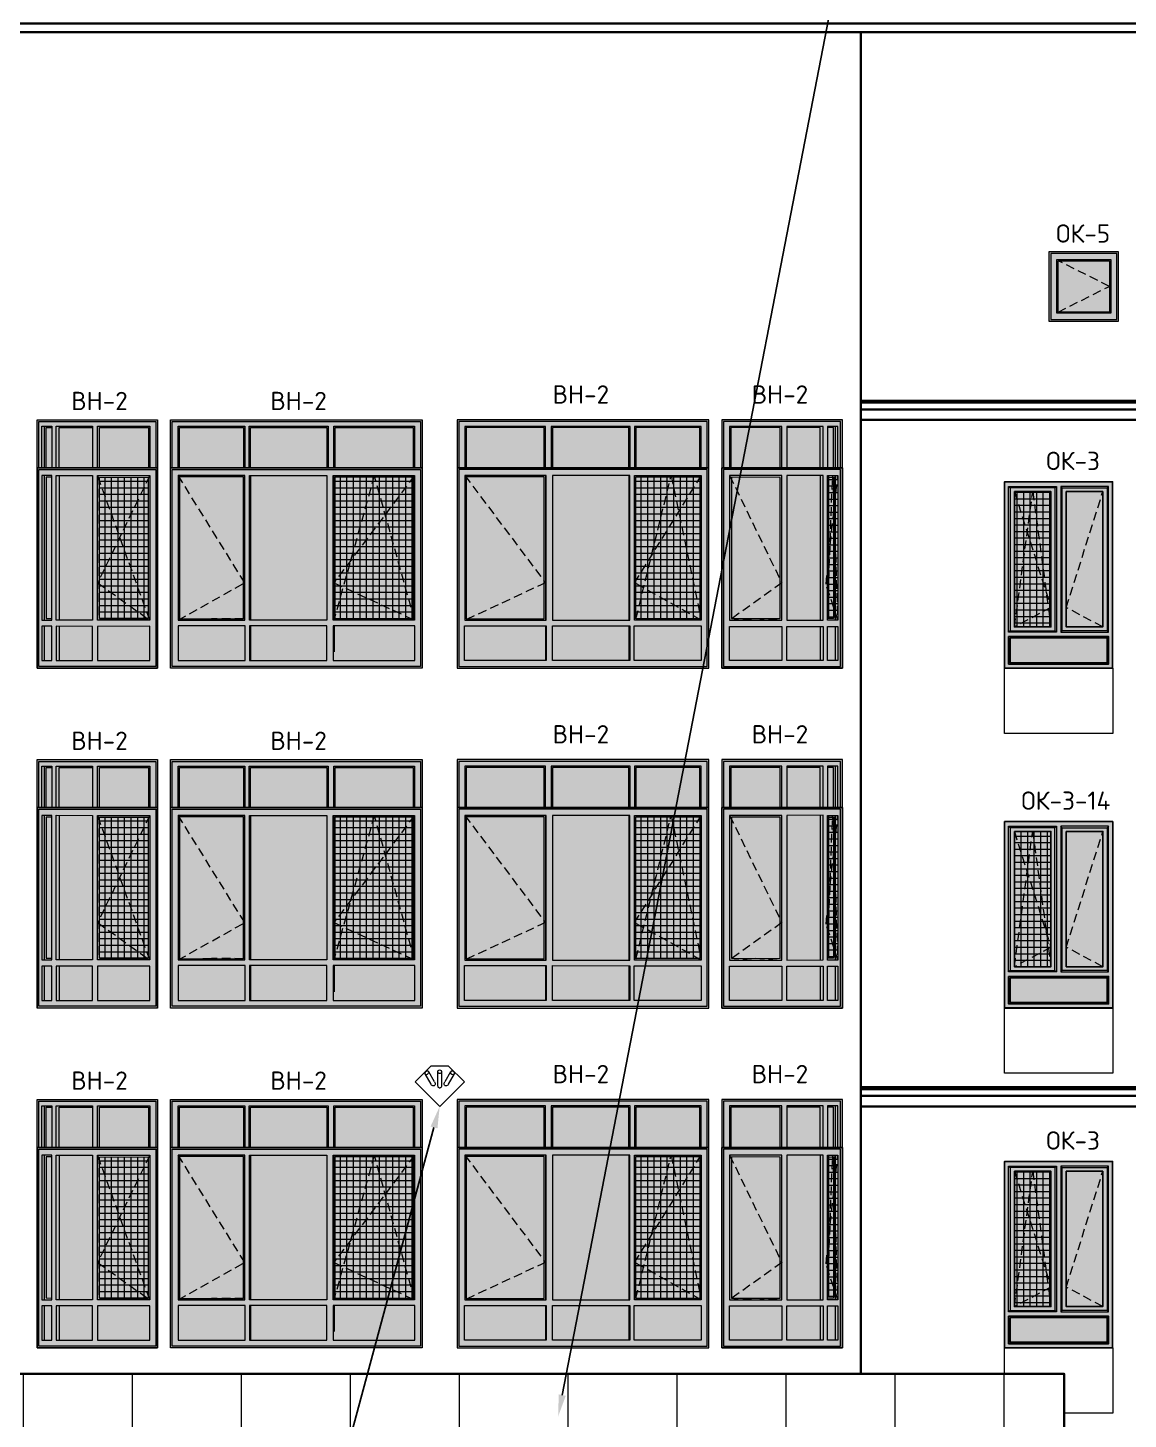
# Model space of a CAD drawing. Header units: millimetres. Extents: x -136099598 to 9192475, y 0 to 555997.
# Drawn here: x -320310 to -307688, y 292534 to 308503 of the extents above; entities that cross this region are included whole.
import ezdxf
from ezdxf import colors
from ezdxf.entities.mleader import LeaderData, LeaderLine
from ezdxf.math import Vec2, Vec3

# ---------------------------------------------------------------- set-up
doc = ezdxf.new("R2010")
doc.units = ezdxf.units.MM
doc.header["$MEASUREMENT"] = 0
doc.linetypes.add('ADSK_Штриховая_ш2 п1', pattern=[3, 2, -1])
doc.layers.get('0').update_dxf_attribs({"color": 250, "lineweight": 9})
for name, color, linetype, lineweight, true_color in [('!_Окно_00_Штрих_Стекло', 7, 'Continuous', 0, 0x737373), ('RAL 7016', 7, 'Continuous', 0, 0x383e42), ('Конструктив - Стены Несущие_Ном._пера__87', 7, 'Continuous', 20, 0x6a6a6a)]:
    doc.layers.add(name, color=color, linetype=linetype, lineweight=lineweight, true_color=true_color)
for name, color, linetype in [('PDF _0', 7, 'Continuous'), ('PDF _PDF _0', 7, 'Continuous'), ('PDF _Текст', 7, 'Continuous')]:
    doc.layers.add(name, color=color, linetype=linetype)
for name, color, linetype, lineweight in [('АР-Выноски', 5, 'Continuous', 5), ('АР_Карниз основная часть 4 этажа', 103, 'Continuous', 30), ('АР_колонны металлические', 251, 'Continuous', 30), ('АР_Отметки', 250, 'Continuous', 15), ('ОБОРУДОВАНИЕ', 253, 'Continuous', 5), ('Подвал', 250, 'ADSK_Штриховая_ш2 п1', 30), ('РАЗМЕРЫ ВНУТРЕННИЕ', 137, 'Continuous', 5), ('СТЕНЫ кирпич ЛИДЕР', 250, 'Continuous', 15), ('Фасад_тонкие', 7, 'Continuous', 5)]:
    doc.layers.add(name, color=color, linetype=linetype, lineweight=lineweight)
doc.styles.add('ICOCPEUR', font='isocpeur.ttf')
doc.styles.add('ISOCPEUR', font='isocpeur.ttf', dxfattribs={"width": 0.7})
doc.styles.add('PDF ISOCPEUR', font='isocpeur.ttf')

# ---------------------------------------------------------------- blocks, each defined once
blk = doc.blocks.new('A$Cb9b29b39')
at = {"layer": '!_Окно_00_Штрих_Стекло'}
h = blk.add_hatch(color=256, dxfattribs=at)
h.dxf.hatch_style = 1
h.set_gradient(color1=(70, 92, 124), color2=(219, 225, 235), name='CURVED')
h.paths.add_polyline_path([(113, 2027), (532, 2027), (532, 473), (113, 473)])
h.paths.add_polyline_path([(1127, 2027), (708, 2027), (708, 473), (1127, 473)])
h.paths.add_polyline_path([(63, 347), (1177, 347), (1177, 63), (63, 63)])
at = {"layer": 'PDF _PDF _0', "lineweight": 0, "true_color": 0x636466}
h = blk.add_hatch(dxfattribs=at)
h.set_pattern_fill('ANSI37', color=251, scale=600, angle=135)
h.set_pattern_definition([(180, (113, 473.496), (-7e-15, -75), []), (270, (113, 473.496), (75, -1e-14), [])])
h.paths.add_polyline_path([(532, 473), (532, 2027), (113, 2026), (113, 473)])
at = {"layer": 'RAL 7016'}
h = blk.add_hatch(color=256, dxfattribs=at)
h.dxf.hatch_style = 1
h.paths.add_polyline_path([(0, 0), (1240, 0), (1240, 2140), (0, 2140)])
h.paths.add_polyline_path([(63, 347), (1177, 347), (1177, 63), (63, 63)], flags=16)
h.paths.add_polyline_path([(708, 2027), (1127, 2027), (1127, 473), (708, 473)], flags=16)
h.paths.add_polyline_path([(113, 2027), (532, 2027), (532, 473), (113, 473)], flags=16)
at = {"layer": 'PDF _0', "linetype": 'ADSK_Штриховая_ш2 п1', "lineweight": 0, "ltscale": 50}
for p, q in [((113, 473), (323, 2027)), ((113, 2027), (532, 697)), ((323, 2027), (532, 473)), ((708, 697), (1127, 2027)), ((532, 697), (113, 473)), ((1127, 473), (708, 697))]:
    blk.add_line(p, q, dxfattribs=at)
at = {"layer": 'PDF _Текст'}
for points in [[(0, 0), (1240, 0), (1240, 2140), (0, 2140)], [(113, 2027), (532, 2027), (532, 473), (113, 473)], [(708, 2027), (1127, 2027), (1127, 473), (708, 473)], [(47, 363), (1193, 363), (1193, 47), (47, 47)], [(63, 347), (1177, 347), (1177, 63), (63, 63)]]:
    blk.add_lwpolyline(points, close=True, dxfattribs=at)
at = {"layer": 'РАЗМЕРЫ ВНУТРЕННИЕ'}
for p, q in [((47, 2086), (63, 2070)), ((579, 2070), (595, 2086)), ((662, 2070), (646, 2086)), ((1193, 2086), (1177, 2070)), ((63, 430), (47, 414)), ((579, 430), (595, 414)), ((662, 430), (646, 414)), ((1177, 430), (1193, 414))]:
    blk.add_line(p, q, dxfattribs=at)
at = {"layer": 'РАЗМЕРЫ ВНУТРЕННИЕ', "color": 7}
for points in [[(595, 414), (47, 414), (47, 2086), (595, 2086)], [(646, 414), (1193, 414), (1193, 2086), (646, 2086)]]:
    blk.add_lwpolyline(points, close=True, dxfattribs=at)
at = {"layer": 'РАЗМЕРЫ ВНУТРЕННИЕ'}
for points in [[(63, 430), (579, 430), (579, 2070), (63, 2070)], [(1177, 430), (662, 430), (662, 2070), (1177, 2070)]]:
    blk.add_lwpolyline(points, close=True, dxfattribs=at)
at = {"layer": 'PDF _Текст', "lineweight": 0, "insert": (478, 2274), "char_height": 210, "attachment_point": 7, "style": 'PDF ISOCPEUR'}
blk.add_mtext('ОК-3', dxfattribs=at)
blk = doc.blocks.new('A$C6c77a45f')
at = {"layer": '!_Окно_00_Штрих_Стекло'}
h = blk.add_hatch(color=256, dxfattribs=at)
h.dxf.hatch_style = 1
h.set_gradient(color1=(70, 92, 124), color2=(219, 225, 235), name='CURVED')
h.paths.add_polyline_path([(474, 63), (1689, 63), (1689, 2186), (479, 2185)])
h = blk.add_hatch(color=256, dxfattribs=at)
h.dxf.hatch_style = 1
h.set_gradient(color1=(70, 92, 124), color2=(219, 225, 235), name='CURVED')
h.paths.add_polyline_path([(2015, 63), (4726, 64), (4726, 2186), (2015, 2186)])
at = {"layer": 'PDF _PDF _0', "lineweight": 0, "true_color": 0x636466}
h = blk.add_hatch(dxfattribs=at)
h.set_pattern_fill('ANSI37', color=251, scale=600, angle=135)
h.paths.add_polyline_path([(1669, 546), (1669, 2166), (1111, 2165), (1111, 546)])
h = blk.add_hatch(dxfattribs=at)
h.set_pattern_fill('ANSI37', color=251, scale=600, angle=135)
h.paths.add_polyline_path([(4711, 526), (4711, 2170), (3809, 2170), (3817, 526)])
at = {"layer": 'RAL 7016'}
h = blk.add_hatch(color=256, dxfattribs=at)
h.dxf.hatch_style = 1
h.paths.add_polyline_path([(396, 2826), (396, 2276), (416, 2276), (416, 2806), (1758, 2806), (1758, 2276), (1778, 2276), (1778, 2826)])
h = blk.add_hatch(color=256, dxfattribs=at)
h.dxf.hatch_style = 1
h.paths.add_polyline_path([(416, 2806), (416, 2276), (499, 2276), (499, 2736), (567, 2736), (567, 2276), (649, 2276), (649, 2736), (1032, 2736), (1032, 2276), (1111, 2276), (1111, 2736), (1674, 2736), (1674, 2276), (1758, 2276), (1758, 2806)])
h = blk.add_hatch(color=256, dxfattribs=at)
h.dxf.hatch_style = 1
h.paths.add_polyline_path([(567, 2736), (499, 2736), (499, 2276), (567, 2276)])
h.paths.add_polyline_path([(1032, 2736), (649, 2736), (649, 2276), (1032, 2276)])
h.paths.add_polyline_path([(1674, 2736), (1111, 2736), (1111, 2276), (1674, 2276)])
h = blk.add_hatch(color=256, dxfattribs=at)
h.dxf.hatch_style = 1
h.paths.add_polyline_path([(4815, 2826), (1927, 2826), (1927, 2276), (1947, 2276), (1947, 2806), (4795, 2806), (4795, 2276), (4815, 2276)])
h = blk.add_hatch(color=256, dxfattribs=at)
h.dxf.hatch_style = 1
h.paths.add_polyline_path([(1947, 2276), (2030, 2276), (2030, 2736), (2764, 2736), (2764, 2276), (2846, 2276), (2846, 2736), (3722, 2736), (3722, 2276), (3817, 2276), (3817, 2736), (4711, 2736), (4711, 2276), (4795, 2276), (4795, 2806), (1947, 2806)])
h = blk.add_hatch(color=256, dxfattribs=at)
h.dxf.hatch_style = 1
h.paths.add_polyline_path([(2764, 2736), (2030, 2736), (2030, 2276), (2764, 2276)])
h.paths.add_polyline_path([(3722, 2736), (2846, 2736), (2846, 2276), (3722, 2276)])
h.paths.add_polyline_path([(4711, 2736), (3817, 2736), (3817, 2276), (4711, 2276)])
h = blk.add_hatch(color=256, dxfattribs=at)
h.dxf.hatch_style = 1
h.paths.add_polyline_path([(1778, 2276), (396, 2276), (396, -25), (1778, -25)])
h.paths.add_polyline_path([(567, 2166), (567, 546), (499, 547), (499, 2166)], flags=16)
h.paths.add_polyline_path([(649, 2186), (1032, 2183), (1032, 526), (649, 527)], flags=16)
h.paths.add_polyline_path([(1111, 2165), (1669, 2166), (1669, 547), (1111, 545)], flags=16)
h.paths.add_polyline_path([(1032, 455), (1032, 63), (479, 63), (479, 456)], flags=16)
h.paths.add_polyline_path([(1091, 455), (1689, 456), (1689, 63), (1091, 63)], flags=16)
h = blk.add_hatch(color=256, dxfattribs=at)
h.dxf.hatch_style = 1
h.paths.add_polyline_path([(4815, 2276), (1927, 2276), (1927, -25), (4815, -25)])
h.paths.add_polyline_path([(2764, 2171), (2764, 541), (2030, 542), (2030, 2172)], flags=16)
h.paths.add_polyline_path([(2846, 2186), (3722, 2186), (3722, 526), (2846, 526)], flags=16)
h.paths.add_polyline_path([(3817, 2171), (4711, 2171), (4711, 526), (3817, 526)], flags=16)
h.paths.add_polyline_path([(2784, 411), (2784, 63), (2015, 63), (2015, 411)], flags=16)
h.paths.add_polyline_path([(2846, 458), (4731, 463), (4731, 63), (2846, 63)], flags=16)
h = blk.add_hatch(color=256, dxfattribs=at)
h.dxf.hatch_style = 1
h.paths.add_polyline_path([(567, 63), (649, 63), (652, 455), (567, 455)])
h = blk.add_hatch(color=256, dxfattribs=at)
h.dxf.hatch_style = 1
h.paths.add_polyline_path([(3722, 63), (3801, 63), (3801, 461), (3722, 461)])
at = {"ltscale": 150}
blk.add_line((3801, 461), (3801, 63), dxfattribs=at)
at = {"layer": 'PDF _0', "linetype": 'ADSK_Штриховая_ш2 п1', "lineweight": 0, "ltscale": 50}
for points in [[(1689, 2186), (1091, 955), (1689, 526), (1091, 2185), (1091, 526)], [(2764, 541), (2397, 542), (2015, 526), (2779, 955), (2015, 2186)], [(4726, 2186), (3801, 955), (4726, 526), (4265, 2186), (3801, 526)]]:
    blk.add_lwpolyline(points, dxfattribs=at)
at = {"layer": 'PDF _PDF _0', "lineweight": 0}
blk.add_line((3801, 2186), (3801, 526), dxfattribs=at)
for points in [[(1778, 2276), (396, 2276), (396, 2826), (1778, 2826)], [(1758, 2276), (416, 2276), (416, 2806), (1758, 2806)], [(567, 2276), (449, 2276), (449, 2751), (567, 2751)], [(479, 2276), (449, 2276), (449, 2751), (479, 2751)], [(567, 2276), (499, 2276), (499, 2736), (567, 2736)], [(1032, 2276), (617, 2276), (617, 2751), (1032, 2751)], [(1032, 2276), (649, 2276), (649, 2736), (1032, 2736)], [(1689, 2276), (1091, 2276), (1091, 2751), (1689, 2751)], [(1674, 2276), (1111, 2276), (1111, 2736), (1674, 2736)], [(4815, 2276), (1927, 2276), (1927, 2826), (4815, 2826)], [(4795, 2276), (1947, 2276), (1947, 2806), (4795, 2806)], [(2779, 2276), (2015, 2276), (2015, 2751), (2779, 2751)], [(2764, 2276), (2030, 2276), (2030, 2736), (2764, 2736)], [(3737, 2276), (2831, 2276), (2831, 2751), (3737, 2751)], [(3722, 2276), (2846, 2276), (2846, 2736), (3722, 2736)], [(4726, 2276), (3802, 2276), (3802, 2751), (4726, 2751)], [(4711, 2276), (3817, 2276), (3817, 2736), (4711, 2736)], [(1778, -25), (396, -25), (396, 2276), (1778, 2276)], [(1758, -5), (416, -5), (416, 2256), (1758, 2256)], [(4815, -25), (1927, -25), (1927, 2276), (4815, 2276)], [(4795, -5), (1947, -5), (1947, 2256), (4795, 2256)], [(449, 526), (567, 526), (567, 2186), (449, 2186)], [(499, 547), (567, 546), (567, 2166), (499, 2166)], [(1032, 526), (617, 527), (617, 2187), (1032, 2185)], [(1689, 526), (1091, 526), (1091, 2185), (1689, 2186)], [(1669, 546), (1111, 546), (1111, 2165), (1669, 2166)], [(2015, 526), (2779, 526), (2779, 2186), (2015, 2186)], [(2030, 542), (2764, 541), (2764, 2170), (2030, 2171)], [(3722, 526), (2834, 526), (2834, 2186), (3722, 2186)], [(4726, 526), (3792, 526), (3792, 2186), (4726, 2186)], [(4711, 541), (3817, 541), (3817, 2171), (4711, 2171)], [(449, 63), (567, 63), (567, 456), (449, 456)], [(617, 63), (1032, 63), (1032, 455), (617, 456)], [(1091, 63), (1689, 63), (1689, 456), (1091, 455)], [(2015, 63), (2784, 63), (2784, 461), (2015, 461)], [(2834, 63), (3722, 63), (3722, 461), (2834, 461)], [(3792, 63), (4731, 63), (4731, 461), (3792, 461)]]:
    blk.add_lwpolyline(points, close=True, dxfattribs=at)
for points in [[(479, 2186), (479, 526)], [(649, 2187), (649, 526)], [(2846, 2186), (2846, 526)], [(479, 456), (479, 63)], [(479, 456), (479, 63)], [(649, 456), (649, 63)], [(2015, 461), (2015, 63)], [(2846, 461), (2846, 63)]]:
    blk.add_lwpolyline(points, dxfattribs=at)
at = {"layer": 'PDF _Текст', "lineweight": 0, "char_height": 210, "attachment_point": 7, "style": 'PDF ISOCPEUR'}
for insert in [(788, 2937), (3072, 2937)]:
    blk.add_mtext('ВН-2', dxfattribs=dict(at, insert=insert))
blk = doc.blocks.new('A$C9eb0096f')
at = {"layer": '!_Окно_00_Штрих_Стекло'}
h = blk.add_hatch(color=256, dxfattribs=at)
h.dxf.hatch_style = 1
h.set_gradient(color1=(70, 92, 124), color2=(219, 225, 235), name='CURVED')
h.paths.add_polyline_path([(2800, 88), (89, 89), (89, 2211), (2800, 2211)])
h = blk.add_hatch(color=256, dxfattribs=at)
h.dxf.hatch_style = 1
h.set_gradient(color1=(70, 92, 124), color2=(219, 225, 235), name='CURVED')
h.paths.add_polyline_path([(4341, 88), (3126, 88), (3126, 2211), (4336, 2210)])
at = {"layer": 'PDF _PDF _0', "lineweight": 0, "true_color": 0x636466}
h = blk.add_hatch(dxfattribs=at)
h.set_pattern_fill('ANSI37', color=251, scale=600, angle=135)
h.paths.add_polyline_path([(2051, 567), (2051, 2195), (2785, 2194), (2785, 566)])
h = blk.add_hatch(dxfattribs=at)
h.set_pattern_fill('ANSI37', color=251, scale=600, angle=135)
h.set_pattern_definition([(180, (1101.695, 19.95), (-7e-15, -75), []), (270, (1101.695, 19.95), (75, -1e-14), [])])
h.paths.add_polyline_path([(4247, 591), (4247, 2211), (4366, 2210), (4366, 590)])
at = {"layer": 'RAL 7016'}
h = blk.add_hatch(color=256, dxfattribs=at)
h.dxf.hatch_style = 1
h.paths.add_polyline_path([(0, 2851), (0, 2301), (20, 2301), (20, 2831), (2868, 2831), (2868, 2301), (2888, 2301), (2888, 2851)])
h = blk.add_hatch(color=256, dxfattribs=at)
h.dxf.hatch_style = 1
h.paths.add_polyline_path([(2868, 2831), (20, 2831), (20, 2301), (104, 2301), (104, 2761), (998, 2761), (998, 2301), (1093, 2301), (1093, 2761), (1969, 2761), (1969, 2301), (2051, 2301), (2051, 2761), (2785, 2761), (2785, 2301), (2868, 2301)])
h = blk.add_hatch(color=256, dxfattribs=at)
h.dxf.hatch_style = 1
h.paths.add_polyline_path([(2051, 2761), (2785, 2761), (2785, 2301), (2051, 2301)])
h.paths.add_polyline_path([(1093, 2761), (1969, 2761), (1969, 2301), (1093, 2301)])
h.paths.add_polyline_path([(104, 2761), (998, 2761), (998, 2301), (104, 2301)])
h = blk.add_hatch(color=256, dxfattribs=at)
h.dxf.hatch_style = 1
h.paths.add_polyline_path([(4419, 2851), (3037, 2851), (3037, 2301), (3057, 2301), (3057, 2831), (4399, 2831), (4399, 2301), (4419, 2301)])
h = blk.add_hatch(color=256, dxfattribs=at)
h.dxf.hatch_style = 1
h.paths.add_polyline_path([(4399, 2301), (4399, 2831), (3057, 2831), (3057, 2301)])
h = blk.add_hatch(color=256, dxfattribs=at)
h.dxf.hatch_style = 1
h.paths.add_polyline_path([(3783, 2301), (3783, 2761), (4166, 2761), (4166, 2301), (4247, 2301), (4247, 2761), (4316, 2761), (4316, 2301), (4399, 2301), (4399, 2831), (3057, 2831), (3057, 2301), (3141, 2301), (3141, 2761), (3704, 2761), (3704, 2301)])
h = blk.add_hatch(color=256, dxfattribs=at)
h.dxf.hatch_style = 1
h.paths.add_polyline_path([(4247, 2761), (4316, 2761), (4316, 2301), (4247, 2301)])
h.paths.add_polyline_path([(3783, 2761), (4166, 2761), (4166, 2301), (3783, 2301)])
h.paths.add_polyline_path([(3141, 2761), (3704, 2761), (3704, 2301), (3141, 2301)])
h = blk.add_hatch(color=256, dxfattribs=at)
h.dxf.hatch_style = 1
h.paths.add_polyline_path([(0, 2301), (2888, 2301), (2888, 0), (0, 0)])
h.paths.add_polyline_path([(2051, 2196), (2051, 566), (2785, 567), (2785, 2196)], flags=16)
h.paths.add_polyline_path([(1969, 2211), (1093, 2211), (1093, 551), (1969, 551)], flags=16)
h.paths.add_polyline_path([(998, 2196), (104, 2196), (104, 551), (998, 551)], flags=16)
h.paths.add_polyline_path([(2031, 435), (2031, 88), (2800, 88), (2800, 435)], flags=16)
h.paths.add_polyline_path([(1969, 483), (84, 488), (84, 88), (1969, 88)], flags=16)
h = blk.add_hatch(color=256, dxfattribs=at)
h.dxf.hatch_style = 1
h.paths.add_polyline_path([(3037, 2301), (4419, 2301), (4419, 0), (3037, 0)])
h.paths.add_polyline_path([(4247, 2190), (4247, 571), (4316, 571), (4316, 2191)], flags=16)
h.paths.add_polyline_path([(4166, 2210), (3783, 2208), (3783, 550), (4166, 552)], flags=16)
h.paths.add_polyline_path([(3704, 2190), (3146, 2191), (3146, 572), (3704, 569)], flags=16)
h.paths.add_polyline_path([(3783, 480), (3783, 88), (4336, 88), (4336, 480)], flags=16)
h.paths.add_polyline_path([(3724, 480), (3126, 480), (3126, 88), (3724, 88)], flags=16)
h = blk.add_hatch(color=256, dxfattribs=at)
h.dxf.hatch_style = 1
h.paths.add_polyline_path([(1093, 88), (1013, 88), (1013, 486), (1093, 486)])
h = blk.add_hatch(color=256, dxfattribs=at)
h.dxf.hatch_style = 1
h.paths.add_polyline_path([(4247, 88), (4166, 88), (4163, 480), (4247, 480)])
at = {"ltscale": 150}
blk.add_line((1013, 486), (1013, 88), dxfattribs=at)
at = {"layer": 'PDF _0', "linetype": 'ADSK_Штриховая_ш2 п1', "lineweight": 0, "ltscale": 50}
for points in [[(89, 2211), (1013, 980), (89, 551), (551, 566), (1013, 551)], [(2051, 566), (2455, 2211), (2800, 551), (2036, 980), (2800, 2211)], [(3126, 2211), (3724, 980), (3126, 551), (3423, 571), (3724, 550)], [(4247, 551), (4307, 2211), (4366, 551), (4232, 964), (4366, 2211)]]:
    blk.add_lwpolyline(points, dxfattribs=at)
at = {"layer": 'PDF _PDF _0', "lineweight": 0}
blk.add_line((1013, 2211), (1013, 551), dxfattribs=at)
for points in [[(0, 2301), (2888, 2301), (2888, 2851), (0, 2851)], [(20, 2301), (2868, 2301), (2868, 2831), (20, 2831)], [(89, 2301), (1013, 2301), (1013, 2776), (89, 2776)], [(104, 2301), (998, 2301), (998, 2761), (104, 2761)], [(1078, 2301), (1984, 2301), (1984, 2776), (1078, 2776)], [(1093, 2301), (1969, 2301), (1969, 2761), (1093, 2761)], [(2036, 2301), (2800, 2301), (2800, 2776), (2036, 2776)], [(2051, 2301), (2785, 2301), (2785, 2761), (2051, 2761)], [(3037, 2301), (4419, 2301), (4419, 2851), (3037, 2851)], [(3057, 2301), (4399, 2301), (4399, 2831), (3057, 2831)], [(3126, 2301), (3724, 2301), (3724, 2776), (3126, 2776)], [(3141, 2301), (3704, 2301), (3704, 2761), (3141, 2761)], [(3783, 2301), (4198, 2301), (4198, 2776), (3783, 2776)], [(3783, 2301), (4166, 2301), (4166, 2761), (3783, 2761)], [(4247, 2301), (4366, 2301), (4366, 2776), (4247, 2776)], [(4247, 2301), (4316, 2301), (4316, 2761), (4247, 2761)], [(4336, 2301), (4366, 2301), (4366, 2776), (4336, 2776)], [(0, 0), (2888, 0), (2888, 2301), (0, 2301)], [(20, 20), (2868, 20), (2868, 2281), (20, 2281)], [(3037, 0), (4419, 0), (4419, 2301), (3037, 2301)], [(3057, 20), (4399, 20), (4399, 2281), (3057, 2281)], [(89, 551), (1023, 551), (1023, 2211), (89, 2211)], [(104, 566), (998, 566), (998, 2196), (104, 2196)], [(1093, 551), (1981, 551), (1981, 2211), (1093, 2211)], [(2800, 551), (2036, 551), (2036, 2211), (2800, 2211)], [(2785, 567), (2051, 566), (2051, 2195), (2785, 2196)], [(3126, 551), (3724, 550), (3724, 2210), (3126, 2211)], [(3146, 571), (3704, 570), (3704, 2190), (3146, 2191)], [(3783, 550), (4198, 552), (4198, 2212), (3783, 2210)], [(4366, 551), (4247, 551), (4247, 2211), (4366, 2211)], [(4316, 571), (4247, 571), (4247, 2190), (4316, 2191)], [(1023, 88), (84, 88), (84, 486), (1023, 486)], [(1981, 88), (1093, 88), (1093, 486), (1981, 485)], [(2800, 88), (2031, 88), (2031, 485), (2800, 485)], [(3724, 88), (3126, 88), (3126, 480), (3724, 480)], [(4198, 88), (3783, 88), (3783, 480), (4198, 480)], [(4366, 88), (4247, 88), (4247, 480), (4366, 480)]]:
    blk.add_lwpolyline(points, close=True, dxfattribs=at)
for points in [[(1969, 2211), (1969, 551)], [(4166, 2212), (4166, 551)], [(4336, 2211), (4336, 551)], [(1969, 485), (1969, 88)], [(2800, 485), (2800, 88)], [(4166, 480), (4166, 88)], [(4336, 480), (4336, 88)], [(4336, 480), (4336, 88)]]:
    blk.add_lwpolyline(points, dxfattribs=at)
at = {"layer": 'PDF _Текст', "lineweight": 0, "char_height": 210, "attachment_point": 9, "rotation": 359.9974, "style": 'PDF ISOCPEUR'}
for insert in [(1743, 3037), (4027, 3037)]:
    blk.add_mtext('ВН-2', dxfattribs=dict(at, insert=insert))
blk = doc.blocks.new('A$C51732155')
at = {"layer": '!_Окно_00_Штрих_Стекло'}
h = blk.add_hatch(color=256, dxfattribs=at)
h.dxf.hatch_style = 1
h.set_gradient(color1=(70, 92, 124), color2=(219, 225, 235), name='CURVED')
h.paths.add_polyline_path([(104, 106), (693, 106), (693, 695), (104, 695)])
at = {"layer": 'RAL 7016', "ltscale": 100, "transparency": 33554687}
h = blk.add_hatch(color=256, dxfattribs=at)
h.dxf.hatch_style = 1
h.paths.add_polyline_path([(798, 798), (0, 798), (0, 0), (798, 0)])
h.paths.add_polyline_path([(693, 695), (693, 106), (104, 106), (104, 695)], flags=16)
at = {"layer": 'PDF _0', "lineweight": 0}
blk.add_lwpolyline([(89, 710), (708, 710), (709, 92), (89, 92)], close=True, dxfattribs=at)
at = {"layer": 'PDF _0', "linetype": 'ADSK_Штриховая_ш2 п1', "lineweight": 0, "ltscale": 50}
blk.add_lwpolyline([(104, 106), (693, 401), (104, 695)], dxfattribs=at)
at = {"layer": 'PDF _PDF _0', "lineweight": 0}
for points in [[(0, 0), (798, 0), (798, 798), (0, 798)], [(20, 20), (778, 20), (778, 778), (20, 778)], [(693, 106), (104, 106), (104, 695), (693, 695)]]:
    blk.add_lwpolyline(points, close=True, dxfattribs=at)
at = {"layer": 'PDF _Текст', "lineweight": 0, "insert": (81, 902), "char_height": 210, "attachment_point": 7, "style": 'PDF ISOCPEUR'}
blk.add_mtext('ОК-5', dxfattribs=at)
blk = doc.blocks.new('A$C68e30825')
at = {"layer": 'ОБОРУДОВАНИЕ', "color": 0}
for p, q in [((-103, 463), (-283, 283)), ((-170, 374), (-102, 256)), ((-58, 281), (-126, 399)), ((103, 463), (-103, 463)), ((-25, 399), (-25, 248)), ((25, 248), (25, 399)), ((126, 399), (58, 281)), ((102, 256), (170, 374)), ((283, 283), (103, 463)), ((-283, 283), (0, 0)), ((0, 0), (283, 283))]:
    blk.add_line(p, q, dxfattribs=at)
at = {"layer": 'ОБОРУДОВАНИЕ', "color": 0, "flags": 128}
for points in [[(-58, 281), (-55, 274), (-53, 266), (-52, 259), (-53, 252), (-55, 246), (-58, 241), (-62, 238), (-68, 236), (-74, 235), (-80, 237), (-86, 240), (-92, 244), (-97, 249), (-102, 256)], [(-25, 248), (-24, 240), (-23, 233), (-20, 226), (-16, 220), (-11, 216), (-6, 214), (0, 213), (6, 214), (11, 216), (16, 220), (20, 226), (23, 233), (24, 240), (25, 248)], [(102, 256), (97, 249), (92, 244), (86, 240), (80, 237), (74, 235), (68, 236), (62, 238), (58, 241), (55, 246), (53, 252), (52, 259), (53, 266), (55, 274), (58, 281)]]:
    blk.add_lwpolyline(points, dxfattribs=at)
at = {"layer": 'ОБОРУДОВАНИЕ', "color": 0}
for centre, major_axis, start_param, end_param in [((-148, 386), (21.7, 12.5), 0, 3.141593), ((-148, 386), (21.7, 12.5), 3.141593, 6.283185), ((0, 399), (25, 0), 0, 3.141593), ((0, 399), (25, 0), 3.141593, 6.283185), ((148, 386), (-21.7, 12.5), 0, 3.141593), ((148, 386), (-21.7, 12.5), 3.141593, 6.283185)]:
    blk.add_ellipse(centre, major_axis=major_axis, ratio=0.707107, start_param=start_param, end_param=end_param, dxfattribs=at)
blk = doc.blocks.new('_DotSmall')
at = {"color": 0, "linetype": 'ByBlock', "const_width": 0.5}
blk.add_lwpolyline([(-0.0625, 0, 1), (0.0625, 0, 1)], format="xyb", close=True, dxfattribs=at)
blk = doc.blocks.new('ок-3-14')
at = {"layer": '!_Окно_00_Штрих_Стекло'}
h = blk.add_hatch(color=256, dxfattribs=at)
h.dxf.hatch_style = 1
h.set_gradient(color1=(70, 92, 124), color2=(219, 225, 235), name='CURVED')
h.paths.add_polyline_path([(17784, 299280), (18204, 299280), (18204, 297727), (17784, 297727)])
h.paths.add_polyline_path([(18799, 299280), (18380, 299280), (18380, 297727), (18799, 297727)])
h.paths.add_polyline_path([(17734, 297601), (18849, 297601), (18849, 297317), (17734, 297317)])
at = {"layer": 'PDF _PDF _0', "lineweight": 0, "true_color": 0x636466}
h = blk.add_hatch(dxfattribs=at)
h.set_pattern_fill('ANSI37', color=251, scale=600, angle=135)
h.set_pattern_definition([(180, (17784.47, 297727.05), (-7e-15, -75), []), (270, (17784.47, 297727.05), (75, -1e-14), [])])
h.paths.add_polyline_path([(18204, 297727), (18204, 299280), (17784, 299279), (17784, 297727)])
at = {"layer": 'RAL 7016'}
h = blk.add_hatch(color=256, dxfattribs=at)
h.dxf.hatch_style = 1
h.paths.add_polyline_path([(17671, 297254), (18912, 297254), (18912, 299393), (17671, 299393)])
h.paths.add_polyline_path([(17734, 297601), (18849, 297601), (18849, 297317), (17734, 297317)], flags=16)
h.paths.add_polyline_path([(18380, 299280), (18799, 299280), (18799, 297727), (18380, 297727)], flags=16)
h.paths.add_polyline_path([(17784, 299280), (18204, 299280), (18204, 297727), (17784, 297727)], flags=16)
at = {"layer": 'PDF _0', "linetype": 'ADSK_Штриховая_ш2 п1', "lineweight": 0, "ltscale": 50}
for p, q in [((17784, 297727), (17994, 299280)), ((17784, 299280), (18204, 297951)), ((17994, 299280), (18204, 297727)), ((18380, 297951), (18799, 299280)), ((18204, 297951), (17784, 297727)), ((18799, 297727), (18380, 297951))]:
    blk.add_line(p, q, dxfattribs=at)
at = {"layer": 'PDF _Текст'}
for points in [[(17671, 297254), (18912, 297254), (18912, 299393), (17671, 299393)], [(17784, 299280), (18204, 299280), (18204, 297727), (17784, 297727)], [(18380, 299280), (18799, 299280), (18799, 297727), (18380, 297727)], [(17718, 297617), (18865, 297617), (18865, 297301), (17718, 297301)], [(17734, 297601), (18849, 297601), (18849, 297317), (17734, 297317)]]:
    blk.add_lwpolyline(points, close=True, dxfattribs=at)
at = {"layer": 'РАЗМЕРЫ ВНУТРЕННИЕ'}
for p, q in [((17718, 299339), (17734, 299323)), ((18250, 299323), (18266, 299339)), ((18333, 299323), (18317, 299339)), ((18865, 299339), (18849, 299323)), ((17734, 297684), (17718, 297668)), ((18250, 297684), (18266, 297668)), ((18333, 297684), (18317, 297668)), ((18849, 297684), (18865, 297668))]:
    blk.add_line(p, q, dxfattribs=at)
at = {"layer": 'РАЗМЕРЫ ВНУТРЕННИЕ', "color": 7}
for points in [[(18266, 297668), (17718, 297668), (17718, 299339), (18266, 299339)], [(18317, 297668), (18865, 297668), (18865, 299339), (18317, 299339)]]:
    blk.add_lwpolyline(points, close=True, dxfattribs=at)
at = {"layer": 'РАЗМЕРЫ ВНУТРЕННИЕ'}
for points in [[(17734, 297684), (18250, 297684), (18250, 299323), (17734, 299323)], [(18849, 297684), (18333, 297684), (18333, 299323), (18849, 299323)]]:
    blk.add_lwpolyline(points, close=True, dxfattribs=at)
at = {"layer": 'PDF _Текст', "lineweight": 0, "insert": (17863, 299528), "char_height": 210, "attachment_point": 7, "style": 'PDF ISOCPEUR'}
blk.add_mtext('ОК-3-14', dxfattribs=at)

msp = doc.modelspace()

# ---------------------------------------------------------------- hatches: boundary and pattern name
at = {"layer": 'СТЕНЫ кирпич ЛИДЕР', "lineweight": 5, "ltscale": 100}
h = msp.add_hatch(dxfattribs=at)
h.set_pattern_fill('GRATE', color=256, scale=40000, angle=90)
h.set_pattern_definition([(90, (198387.5, 4000), (-1250, 8e-14), []), (180, (198387.5, 4000), (-6e-13, -5000), [])])
h.paths.add_polyline_path([(-308424.1, 293053.5), (-322720.9, 293053.6), (-322720.5, 291853.6), (-308423.6, 291853.5)])

# ---------------------------------------------------------------- linework, layer by layer
at = {"ltscale": 150}
msp.add_lwpolyline([(-308416.4, 292605.1), (-308416.4, 293053.6), (-309106.1, 293053.6)], dxfattribs=at)
at = {"layer": 'PDF _0', "lineweight": 0}
msp.add_lwpolyline([(-308423.9, 291853.6), (-308423.9, 293053.6)], dxfattribs=at)
at = {"layer": 'PDF _PDF _0', "lineweight": 0}
for points in [[(-320205.1, 301153.8), (-318822.8, 301153.7), (-318822.8, 303454.3), (-320205.1, 303454.4)], [(-310966.7, 301153.3), (-312349.2, 301153.5), (-312349.1, 303454.1), (-310966.6, 303453.9)], [(-320205.1, 297253.7), (-318822.8, 297253.7), (-318822.8, 299554.3), (-320205.1, 299554.3)], [(-310966.7, 297253.3), (-312349.2, 297253.5), (-312349.1, 299554.1), (-310966.6, 299553.9)], [(-320205.1, 293353.6), (-318822.8, 293353.7), (-318822.8, 295654.3), (-320205.1, 295654.1)], [(-310967, 293353.3), (-312349.2, 293353.5), (-312349.1, 295654.1), (-310966.9, 295653.9)]]:
    msp.add_lwpolyline(points, close=True, dxfattribs=at)
at = {"layer": 'АР_Карниз основная часть 4 этажа', "ltscale": 150}
for points in [[(-310755.8, 304222.7), (-281257, 304222.7)], [(-310755.8, 304202.7), (-281257, 304202.7)], [(-310755.8, 304122.7), (-281257, 304122.7)], [(-310755.8, 304002.7), (-281257, 304003.6)], [(-310755.7, 296343.6), (-281257, 296343.6)], [(-310755.7, 296323.6), (-281257, 296323.6)], [(-310755.7, 296243.6), (-281257, 296243.6)], [(-310755.7, 296123.6), (-281257, 296123.6)]]:
    msp.add_lwpolyline(points, dxfattribs=at)
at = {"layer": 'Конструктив - Стены Несущие_Ном._пера__87', "color": 251, "linetype": 'Continuous', "lineweight": 20, "true_color": 0x6a6a6a}
msp.add_line((-308423.9, 293053.5), (-308423.9, 292503.5), dxfattribs=at)
at = {"layer": 'СТЕНЫ кирпич ЛИДЕР', "lineweight": 30, "ltscale": 100}
msp.add_line((-350192, 308453.6), (-281257, 308453.6), dxfattribs=at)
for points in [[(-350192, 308553.5), (-281256.6, 308553.5), (-281256.6, 308453.6), (-350192, 308453.6)], [(-320416, 293053.5), (-310756, 293053.5), (-310755.7, 308453.6), (-320415.7, 308453.6)], [(-322720.7, 293053.6), (-308423.9, 293053.5), (-308423.9, 291853.5), (-322720.7, 291853.6)]]:
    msp.add_lwpolyline(points, close=True, dxfattribs=at)
msp.add_lwpolyline([(-310755.7, 293053.5), (-310755.7, 308453.6)], dxfattribs=at)
at = {"layer": 'СТЕНЫ кирпич ЛИДЕР', "ltscale": 100}
for points in [[(-309106.1, 301153.6), (-307866, 301153.6), (-307866, 300405.1), (-309106.1, 300405.1)], [(-309106.1, 297253.6), (-307866, 297253.6), (-307866, 296505.1), (-309106.1, 296505.1)], [(-322720.7, 293053.6), (-308423.9, 293053.6), (-308423.9, 291853.6), (-322720.7, 291853.6)]]:
    msp.add_lwpolyline(points, close=True, dxfattribs=at)
msp.add_lwpolyline([(-309106.1, 293053.6), (-309106.1, 293353.6), (-307866, 293353.6), (-307866, 292605.1), (-308416.4, 292605.1)], dxfattribs=at)
at = {"layer": 'Фасад_тонкие', "lineweight": 30}
for points in [[(-314747, 301178.5), (-314747, 301178.6)], [(-313933.8, 301178.5), (-313933.8, 301178.6)], [(-313170.7, 301178.4), (-313170.7, 301178.6)]]:
    msp.add_lwpolyline(points, dxfattribs=at)

# ---------------------------------------------------------------- block references
at = {"ltscale": 150}
for name, p in [('A$C9eb0096f', (-315385.7, 301153.5)), ('A$C9eb0096f', (-315385.7, 297253.5)), ('A$C68e30825', (-315586.1, 296123.6)), ('A$C9eb0096f', (-315386, 293353.4))]:
    msp.add_blockref(name, p, dxfattribs=at)
at = {"layer": 'АР_колонны металлические'}
msp.add_blockref('ок-3-14', (-326777.6, 0), dxfattribs=at)
at = {"layer": 'Подвал', "ltscale": 150}
for name, p in [('A$C51732155', (-308596.6, 305135.4)), ('A$C6c77a45f', (-320600.8, 301178.7)), ('A$Cb9b29b39', (-309106.1, 301153.6)), ('A$C6c77a45f', (-320600.8, 297278.6)), ('A$C6c77a45f', (-320600.8, 293378.4)), ('A$Cb9b29b39', (-309106.1, 293353.6))]:
    msp.add_blockref(name, p, dxfattribs=at)

# ---------------------------------------------------------------- leaders
at = {"layer": 'АР-Выноски'}
ml = msp.add_multileader_mtext('Standard', dxfattribs=at)
ml.set_content('\\A1;{\\W0.8;Установка москитных сеток на поворотно-откидные створки, в весенний, летний и осенний период.}', color=256, style='ICOCPEUR')
ml.set_leader_properties()
ml.build(insert=Vec2(0, 0))
ml.multileader.update_dxf_attribs({"text_left_attachment_type": 6, "text_right_attachment_type": 6, "dogleg_length": 100, "arrow_head_size": 250})
ctx = ml.context
ctx.base_point, ctx.char_height, ctx.arrow_head_size, ctx.landing_gap_size, ctx.plane_origin = Vec3(-324661.4, 312767.7), 250, 250, 25, Vec3(-318145.6, 312318.7)
ctx.left_attachment, ctx.right_attachment = 6, 6
notes = []
notes.append((ctx, [(1, (1, 1, 0), (-325080.7, 312767.7), (1, 0), 419.2, [(2, [(-323477.7, 302557.3), (-335288.4, 302557.3), (-328347.1, 298991.8)], 0, [])])]))
ctx.mtext.insert, ctx.mtext.width, ctx.mtext.defined_height, ctx.mtext.flow_direction = Vec3(-324636.4, 313092.7), 7622.924, 230, 5
ml = msp.add_multileader_mtext('Standard', dxfattribs=at)
ml.set_content('\\A1;{\\W0.8;Отделка фриза козырька выполнена из \\A0;алюминиевых фасадных панелей в цвете RAL 9010\\A1; (НГ). Предусмотреть фриз со скруглением на углах. }', color=256, style='ICOCPEUR')
ml.set_leader_properties()
ml.build(insert=Vec2(0, 0))
ml.multileader.update_dxf_attribs({"text_left_attachment_type": 6, "text_right_attachment_type": 6, "dogleg_length": 100, "arrow_head_size": 250})
ctx = ml.context
ctx.base_point, ctx.char_height, ctx.arrow_head_size, ctx.landing_gap_size, ctx.plane_origin = Vec3(-310650.1, 310536.1), 250, 250, 25, Vec3(-305407.5, 284824.6)
ctx.left_attachment, ctx.right_attachment = 6, 6
notes.append((ctx, [(1, (1, 1, 0), (-310750.1, 310536.1), (1, 0), 100, [(0, [(-314227.3, 292565.3)], 0, [])])]))
ctx.mtext.insert, ctx.mtext.width, ctx.mtext.defined_height, ctx.mtext.flow_direction = Vec3(-310625.1, 310861.1), 6696.285, 1411.4, 5
ml = msp.add_multileader_mtext('Standard', dxfattribs=at)
ml.set_content('{\\W0.8;Установка \\A1;трехгнездного флагодержателя}', color=256, style='ICOCPEUR')
ml.set_leader_properties()
ml.build(insert=Vec2(0, 0))
ml.multileader.update_dxf_attribs({"text_left_attachment_type": 6, "text_right_attachment_type": 6, "dogleg_length": 91.5, "arrow_head_size": 250})
ctx = ml.context
ctx.base_point, ctx.char_height, ctx.arrow_head_size, ctx.landing_gap_size, ctx.plane_origin = Vec3(-323673.4, 287102.9), 250, 250, 25, Vec3(-316742.2, 289566.3)
ctx.left_attachment, ctx.right_attachment = 6, 6
notes.append((ctx, [(0, (1, 1, 0), (-318021.9, 287102.9), (-1, 0), 91.5, [(0, [(-315586.1, 296123.6)], 0, [])])]))
ctx.mtext.insert, ctx.mtext.width, ctx.mtext.flow_direction = Vec3(-323648.4, 287427.9), 5536.536, 5
at = {"layer": 'АР_Отметки'}
ml = msp.add_multileader_mtext('Standard', dxfattribs=at)
ml.set_content('Л.4', color=256, style='ISOCPEUR')
ml.set_leader_properties(color=256, linetype='Continuous', lineweight=-1)
ml.set_arrow_properties(name='DOTSMALL')
ml.build(insert=Vec2(0, 0))
ml.multileader.update_dxf_attribs({"has_text_frame": 1, "text_left_attachment_type": 4, "text_right_attachment_type": 4, "dogleg_length": 100, "arrow_head_size": 180})
ctx = ml.context
ctx.base_point, ctx.char_height, ctx.arrow_head_size, ctx.landing_gap_size, ctx.plane_origin = Vec3(-311135.8, 538598.3), 250, 180, 50, Vec3(-283015.4, 526440.7)
ctx.left_attachment, ctx.right_attachment = 4, 4
notes.append((ctx, [(0, (0, 0, 0), (0, 0), (1, 0), 1, [])]))
ctx.mtext.insert, ctx.mtext.width, ctx.mtext.line_spacing_style, ctx.mtext.flow_direction = Vec3(-311085.8, 538931.7), 852.697, 2, 5
ml = msp.add_multileader_mtext('Standard', dxfattribs=at)
ml.set_content('+19,400', color=256, style='ISOCPEUR')
ml.set_leader_properties(color=256, linetype='Continuous', lineweight=-1)
ml.set_arrow_properties(name='DOTSMALL')
ml.build(insert=Vec2(0, 0))
ml.multileader.update_dxf_attribs({"has_text_frame": 1, "text_left_attachment_type": 4, "text_right_attachment_type": 4, "dogleg_length": 100, "arrow_head_size": 180})
ctx = ml.context
ctx.base_point, ctx.char_height, ctx.arrow_head_size, ctx.landing_gap_size, ctx.plane_origin = Vec3(-322660.1, 485151.1), 250, 180, 50, Vec3(-322657.2, 482963.8)
ctx.left_attachment, ctx.right_attachment = 4, 4
notes.append((ctx, [(0, (0, 0, 0), (0, 0), (1, 0), 1, [])]))
ctx.mtext.insert, ctx.mtext.width, ctx.mtext.defined_height, ctx.mtext.line_spacing_style, ctx.mtext.flow_direction = Vec3(-322610.1, 485484.5), 696.035, 776.5, 2, 5
for ctx, leaders in notes:
    for number, flags, end, landing, length, lines in leaders:
        leader = LeaderData()
        leader.index, (leader.has_last_leader_line, leader.has_dogleg_vector, leader.attachment_direction) = number, flags
        leader.last_leader_point, leader.dogleg_vector, leader.dogleg_length = Vec3(end), Vec3(landing), length
        for number, points, colour, breaks in lines:
            line = LeaderLine()
            line.index, line.vertices, line.color, line.breaks = number, Vec3.list(points), colors.encode_raw_color(colour), breaks
            leader.lines.append(line)
        ctx.leaders.append(leader)

doc.saveas('drawing.dxf')
